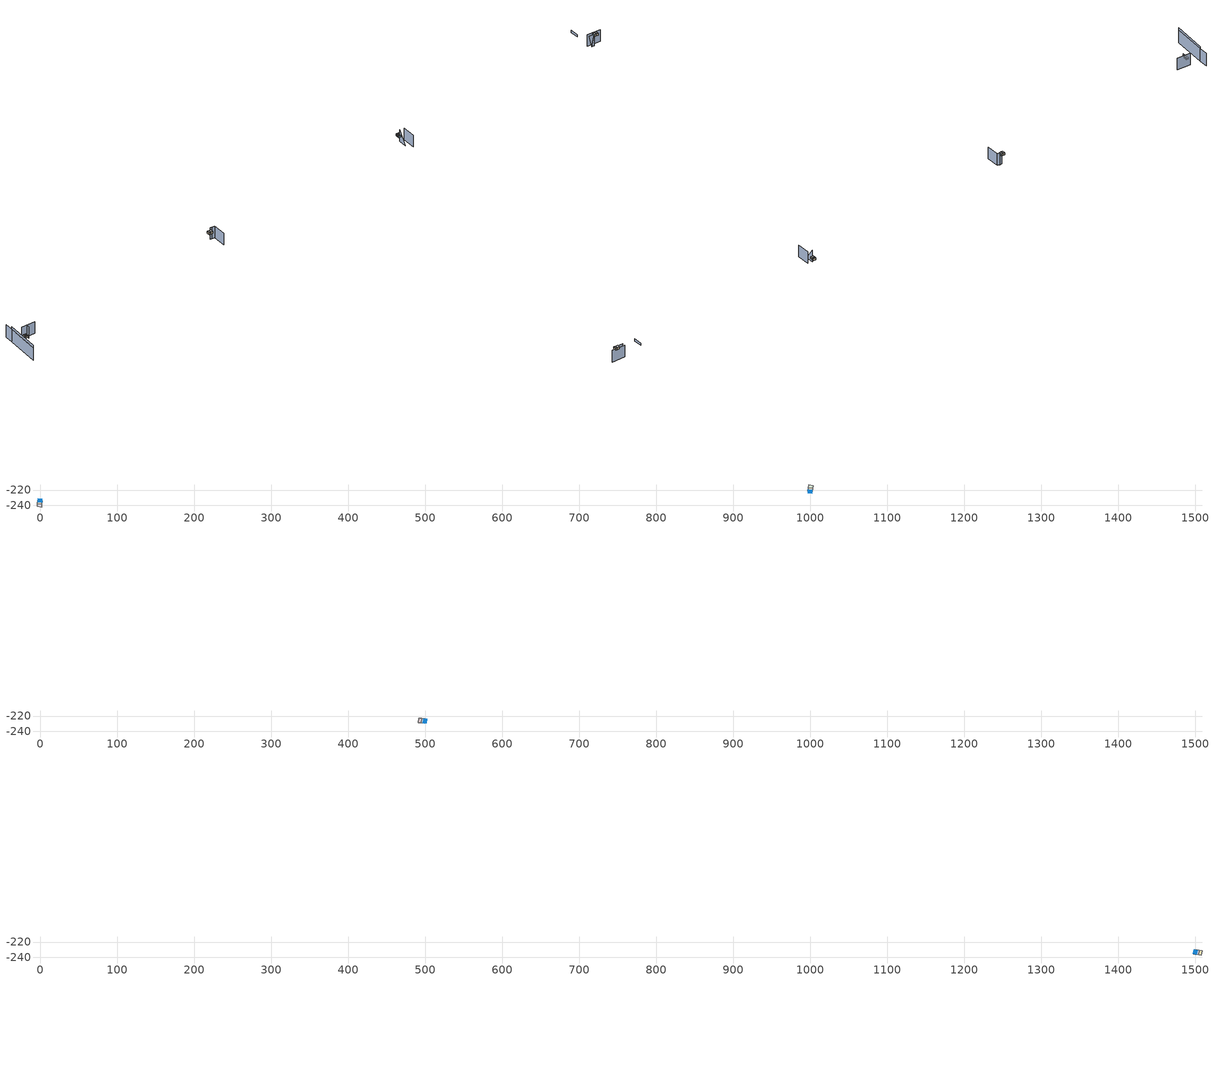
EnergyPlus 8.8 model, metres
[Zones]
0Perim
 floor adiabatic (115mmSandLimeBrick): 2.96,-233.67 2.35,-238.39 -3.6,-237.61 -2.99,-232.89 z9.09
 wall outside (U0-4): 2.96,-233.67 -2.99,-232.89 z9.09:13.64
 wall to 0Core (115mmSandLimeBrick): -3.6,-237.61 2.35,-238.39 z9.09:13.64
 wall adiabatic (115mmSandLimeBrick): -2.99,-232.89 -3.6,-237.61 / 2.35,-238.39 2.96,-233.67 z9.09:13.64
 window (Single): 2.86,-233.65 -2.89,-232.9 z9.94:10.88
 ceiling adiabatic (115mmSandLimeBrick): 2.96,-233.67 -2.99,-232.89 -3.5,-236.82 2.45,-237.6 z13.64
 roof outside (U0-3): 2.45,-237.6 -3.5,-236.82 -3.6,-237.61 2.35,-238.39 z13.64
0Core
 floor adiabatic (115mmSandLimeBrick): 2.35,-238.39 1.88,-242 -4.07,-241.23 -3.6,-237.61 z9.09
 wall adiabatic (115mmSandLimeBrick): -3.6,-237.61 -4.07,-241.23 1.88,-242 2.35,-238.39 z9.09:13.64
 ceiling adiabatic (115mmSandLimeBrick): 2.35,-238.39 -3.6,-237.61 -3.99,-240.62 1.96,-241.4 z13.64
 roof outside (U0-3): 1.96,-241.4 -3.99,-240.62 -4.07,-241.23 1.88,-242 z13.64
2Perim
 floor adiabatic (115mmSandLimeBrick): 997.04,-221.71 997.65,-216.99 1003.6,-217.76 1002.99,-222.48 z9.09
 wall outside (U0-4): 997.04,-221.71 1002.99,-222.48 z9.09:13.64
 wall to 2Core (115mmSandLimeBrick): 1003.6,-217.76 997.65,-216.99 z9.09:13.64
 wall adiabatic (115mmSandLimeBrick): 1002.99,-222.48 1003.6,-217.76 / 997.65,-216.99 997.04,-221.71 z9.09:13.64
 window (Single): 997.14,-221.72 1002.89,-222.47 z9.94:12.76
 ceiling adiabatic (115mmSandLimeBrick): 997.04,-221.71 1002.99,-222.48 1003.5,-218.55 997.55,-217.78 z13.64
 roof outside (U0-3): 997.55,-217.78 1003.5,-218.55 1003.6,-217.76 997.65,-216.99 z13.64
2Core
 floor adiabatic (115mmSandLimeBrick): 997.65,-216.99 998.12,-213.37 1004.07,-214.15 1003.6,-217.76 z9.09
 wall adiabatic (115mmSandLimeBrick): 1003.6,-217.76 1004.07,-214.15 998.12,-213.37 997.65,-216.99 z9.09:13.64
 ceiling adiabatic (115mmSandLimeBrick): 997.65,-216.99 1003.6,-217.76 1003.99,-214.75 998.04,-213.98 z13.64
 roof outside (U0-3): 998.04,-213.98 1003.99,-214.75 1004.07,-214.15 998.12,-213.37 z13.64
1Perim
 floor adiabatic (115mmSandLimeBrick): 499.56,-229.48 494.83,-228.94 495.51,-222.98 500.24,-223.52 z18.18
 wall outside (U0-4): 499.56,-229.48 500.24,-223.52 z18.18:22.73
 wall to 1Core (115mmSandLimeBrick): 495.51,-222.98 494.83,-228.94 z18.18:22.73
 wall adiabatic (115mmSandLimeBrick): 500.24,-223.52 495.51,-222.98 / 494.83,-228.94 499.56,-229.48 z18.18:22.73
 window (Single): 499.57,-229.38 500.23,-223.62 z19.03:21.85
 ceiling adiabatic (115mmSandLimeBrick): 499.56,-229.48 500.24,-223.52 496.3,-223.07 495.62,-229.03 z22.73
 roof outside (U0-3): 495.62,-229.03 496.3,-223.07 495.51,-222.98 494.83,-228.94 z22.73
1Core
 floor adiabatic (115mmSandLimeBrick): 494.83,-228.94 491.21,-228.52 491.89,-222.56 495.51,-222.98 z18.18
 wall adiabatic (115mmSandLimeBrick): 495.51,-222.98 491.89,-222.56 491.21,-228.52 494.83,-228.94 z18.18:22.73
 ceiling adiabatic (115mmSandLimeBrick): 494.83,-228.94 495.51,-222.98 492.49,-222.63 491.81,-228.59 z22.73
 roof outside (U0-3): 491.81,-228.59 492.49,-222.63 491.89,-222.56 491.21,-228.52 z22.73
3Perim
 floor adiabatic (115mmSandLimeBrick): 1500.49,-230 1505.21,-230.62 1504.43,-236.57 1499.71,-235.95 z22.73
 wall outside (U0-4): 1500.49,-230 1499.71,-235.95 z22.73:27.27
 wall to 3Core (115mmSandLimeBrick): 1504.43,-236.57 1505.21,-230.62 z22.73:27.27
 wall adiabatic (115mmSandLimeBrick): 1499.71,-235.95 1504.43,-236.57 / 1505.21,-230.62 1500.49,-230 z22.73:27.27
 window (Single): 1500.47,-230.1 1499.72,-235.86 z23.58:26.4
 ceiling adiabatic (115mmSandLimeBrick): 1500.49,-230 1499.71,-235.95 1503.65,-236.47 1504.42,-230.52 z27.27
 roof outside (U0-3): 1504.42,-230.52 1503.65,-236.47 1504.43,-236.57 1505.21,-230.62 z27.27
3Core
 floor adiabatic (115mmSandLimeBrick): 1505.21,-230.62 1508.82,-231.09 1508.05,-237.04 1504.43,-236.57 z22.73
 wall adiabatic (115mmSandLimeBrick): 1504.43,-236.57 1508.05,-237.04 1508.82,-231.09 1505.21,-230.62 z22.73:27.27
 ceiling adiabatic (115mmSandLimeBrick): 1505.21,-230.62 1504.43,-236.57 1507.44,-236.96 1508.22,-231.01 z27.27
 roof outside (U0-3): 1508.22,-231.01 1507.44,-236.96 1508.05,-237.04 1508.82,-231.09 z27.27
shading: 10.82,-228.18 9.98,-234.58 / -0.86,-226.66 29.44,-230.42 / 500.41,-222.03 503.49,-222.43 / 503.49,-222.43 509.86,-224.07 / 509.86,-224.07 507.4,-253.07 / 1008.95,-224.07 1006.49,-253.07 / 1489.05,-226.66 1519.34,-230.42 z0:27.27; -34.66,-297.15 -22.93,-221.7 / -22.93,-221.7 -21.18,-203 z0:29.83; -34.66,-297.15 -22.93,-221.7 / 1466.98,-221.7 1468.73,-203 z29.83:35.22; 999.5,-222.03,27.27 997.45,-239.91,0 999.5,-222.03,0; 1488.47,-233.09,27.27 1499.89,-234.58,27.27 1494.18,-233.84,0; 1499.89,-234.58,0 1494.18,-233.84,0 1499.89,-234.58,27.27
[Site:GroundTemperature:BuildingSurface]
14, 14, 14, 14, 14, 14, 14, 14, 14, 14, 14, 14
[Site:GroundReflectance]
0.2, 0.2, 0.2, 0.2, 0.2, 0.2, 0.2, 0.2, 0.2, 0.2, 0.2, 0.2
[Site:GroundReflectance:SnowModifier]
1, 1
[Building]
Building: North Axis {deg}=0; Terrain=Suburbs; Loads Convergence Tolerance Value=.04; Temperature Convergence Tolerance Value {deltaC}=.4; Solar Distribution=MinimalShadowing; Maximum Number of Warmup Days=25
[Construction]
115mmSandLimeBrick: Plaster_0.005_115mmSandLimeBrick, Sand-Lime Brick_0.08_115mmSandLimeBrick, Plaster_0.08_115mmSandLimeBrick
U0-4: XPS Board_0.06_U0-4, General Concrete_0.2_U0-4
U0-3: XPS Board_0.12_U0-3, General Concrete_0.2_U0-3
Single: Generic Clear Glass 6mm_0.006_Single
[Material] Roughness=Rough; Thermal Absorptance=0.9
Name | Thickness {m} | Conductivity {W/m-K} | Density {kg/m3} | Specific Heat {J/kg-K} | Solar Absorptance | Visible Absorptance
Plaster_0.005_115mmSandLimeBrick | 0.005 | 1 | 2000 | 1130 | 0.6 | 0.6
Sand-Lime Brick_0.08_115mmSandLimeBrick | 0.08 | 0.56 | 1200 | 1000 | 0.6 | 0.6
Plaster_0.08_115mmSandLimeBrick | 0.08 | 1 | 2000 | 1130 | 0.6 | 0.6
XPS Board_0.06_U0-4 | 0.06 | 0.034 | 35 | 1400 | 0.6 | 0.6
General Concrete_0.2_U0-4; General Concrete_0.2_U0-3 | 0.2 | 2 | 2400 | 950 | 0.7 | 0.7
XPS Board_0.12_U0-3 | 0.12 | 0.034 | 35 | 1400 | 0.6 | 0.6
[WindowMaterial:Glazing]
Generic Clear Glass 6mm_0.006_Single: Optical Data Type=SpectralAverage; Window Glass Spectral Data Set=SpectralAverage; Thickness {m}=0.006; Solar Transmittance at Normal Incidence=0.68; Front Side Solar Reflectance at Normal Incidence=0.09; Back Side Solar Reflectance at Normal Incidence=0.1; Visible Transmittance at Normal Incidence=0.81; Front Side Visible Reflectance at Normal Incidence=0.11; Back Side Visible Reflectance at Normal Incidence=0.12; Infrared Transmittance at Normal Incidence=0; Front Side Infrared Hemispherical Emissivity=0.2; Back Side Infrared Hemispherical Emissivity=0.2; Conductivity {W/m-K}=0.9; Dirt Correction Factor for Solar and Visible Transmittance=1
[EnergyManagementSystem:Sensor]
Name | Output:Variable or Output:Meter Index Key | Output:Variable or Output:Meter
OutdoorTemp | Environment | Site Outdoor Air Drybulb Temperature
OutdoorRelHumid | Environment | Site Outdoor Air Relative Humidity
USRNATVENT_0Perim; USRNATVENT_1Perim; USRNATVENT_2Perim; USRNATVENT_3Perim | AllOff | Schedule Value
[Zone] Type=1; Multiplier=1; Zone Inside Convection Algorithm=TARP; Zone Outside Convection Algorithm=DOE-2
Name | Volume {m3} | Floor Area {m2}
0Perim; 1Perim; 2Perim; 3Perim | 129.808 | 28.5592
0Core; 1Core; 2Core; 3Core | 99.4194 | 21.8733
[People] Number of People Schedule=60HrWk; Number of People Calculation Method=People/Area; People per Zone Floor Area {person/m2}=0.25; Fraction Radiant=0.3; Sensible Heat Fraction=AUTOCALCULATE; Carbon Dioxide Generation Rate {m3/s-W}=3.82e-08; Enable ASHRAE 55 Comfort Warnings=No; Mean Radiant Temperature Calculation Type=ZoneAveraged; Clothing Insulation Calculation Method=DynamicClothingModelASHRAE55; Thermal Comfort Model 1 Type=AdaptiveASH55
Name | Zone or ZoneList | Activity Level Schedule | Work Efficiency Schedule | Air Velocity Schedule
People 0Perim | 0Perim | 0PerimPeopleActivity | 0PerimWorkEfficiency | 0PerimAirVelocity
People 0Core | 0Core | 0CorePeopleActivity | 0CoreWorkEfficiency | 0CoreAirVelocity
People 1Perim | 1Perim | 1PerimPeopleActivity | 1PerimWorkEfficiency | 1PerimAirVelocity
People 1Core | 1Core | 1CorePeopleActivity | 1CoreWorkEfficiency | 1CoreAirVelocity
People 2Perim | 2Perim | 2PerimPeopleActivity | 2PerimWorkEfficiency | 2PerimAirVelocity
People 2Core | 2Core | 2CorePeopleActivity | 2CoreWorkEfficiency | 2CoreAirVelocity
People 3Perim | 3Perim | 3PerimPeopleActivity | 3PerimWorkEfficiency | 3PerimAirVelocity
People 3Core | 3Core | 3CorePeopleActivity | 3CoreWorkEfficiency | 3CoreAirVelocity
[ElectricEquipment] Schedule=AllOn; Design Level Calculation Method=Watts/Area; Watts per Zone Floor Area {W/m2}=25; Fraction Latent=0; Fraction Radiant=.2; Fraction Lost=0
Name | Zone or ZoneList
0Perim Equipment 1 | 0Perim
0Core Equipment 1 | 0Core
1Perim Equipment 1 | 1Perim
1Core Equipment 1 | 1Core
2Perim Equipment 1 | 2Perim
2Core Equipment 1 | 2Core
3Perim Equipment 1 | 3Perim
3Core Equipment 1 | 3Core
[Lights] Schedule=60HrWk; Design Level Calculation Method=Watts/Area; Watts per Zone Floor Area {W/m2}=15; Return Air Fraction=0; Fraction Radiant=.42; Fraction Visible=.18; Fraction Replaceable=1
Name | Zone or ZoneList
0Perim General lighting | 0Perim
0Core General lighting | 0Core
1Perim General lighting | 1Perim
1Core General lighting | 1Core
2Perim General lighting | 2Perim
2Core General lighting | 2Core
3Perim General lighting | 3Perim
3Core General lighting | 3Core
[ZoneControl:Thermostat]
Name | Zone or ZoneList | Control Type Schedule | Control 1
0Perim Thermostat | 0Perim | 0PerimZoneControlTypeSched | Dual Setpoint - Zone 0Perim
0Core Thermostat | 0Core | 0CoreZoneControlTypeSched | Dual Setpoint - Zone 0Core
1Perim Thermostat | 1Perim | 1PerimZoneControlTypeSched | Dual Setpoint - Zone 1Perim
1Core Thermostat | 1Core | 1CoreZoneControlTypeSched | Dual Setpoint - Zone 1Core
2Perim Thermostat | 2Perim | 2PerimZoneControlTypeSched | Dual Setpoint - Zone 2Perim
2Core Thermostat | 2Core | 2CoreZoneControlTypeSched | Dual Setpoint - Zone 2Core
3Perim Thermostat | 3Perim | 3PerimZoneControlTypeSched | Dual Setpoint - Zone 3Perim
3Core Thermostat | 3Core | 3CoreZoneControlTypeSched | Dual Setpoint - Zone 3Core
[ThermostatSetpoint:DualSetpoint]
Name | Heating Setpoint Temperature Schedule | Cooling Setpoint Temperature Schedule
Dual Setpoint - Zone 0Perim | 0PerimHeating_SP_Sch | 0PerimCooling_SP_Sch
Dual Setpoint - Zone 0Core | 0CoreHeating_SP_Sch | 0CoreCooling_SP_Sch
Dual Setpoint - Zone 1Perim | 1PerimHeating_SP_Sch | 1PerimCooling_SP_Sch
Dual Setpoint - Zone 1Core | 1CoreHeating_SP_Sch | 1CoreCooling_SP_Sch
Dual Setpoint - Zone 2Perim | 2PerimHeating_SP_Sch | 2PerimCooling_SP_Sch
Dual Setpoint - Zone 2Core | 2CoreHeating_SP_Sch | 2CoreCooling_SP_Sch
Dual Setpoint - Zone 3Perim | 3PerimHeating_SP_Sch | 3PerimCooling_SP_Sch
Dual Setpoint - Zone 3Core | 3CoreHeating_SP_Sch | 3CoreCooling_SP_Sch
[Zone equipment]
0Perim: 0Perim Ideal Loads Air
0Core: 0Core Ideal Loads Air
1Perim: 1Perim Ideal Loads Air
1Core: 1Core Ideal Loads Air
2Perim: 2Perim Ideal Loads Air
2Core: 2Core Ideal Loads Air
3Perim: 3Perim Ideal Loads Air
3Core: 3Core Ideal Loads Air
[ZoneHVAC:IdealLoadsAirSystem] Maximum Heating Supply Air Temperature {C}=30; Minimum Cooling Supply Air Temperature {C}=18; Maximum Heating Supply Air Humidity Ratio {kgWater/kgDryAir}=0.01; Minimum Cooling Supply Air Humidity Ratio {kgWater/kgDryAir}=0.008; Heating Limit=NoLimit; Maximum Heating Air Flow Rate {m3/s}=100; Cooling Limit=NoLimit; Maximum Cooling Air Flow Rate {m3/s}=100; Heating Availability Schedule=AllOn; Cooling Availability Schedule=AllOn; Dehumidification Control Type=None; Humidification Control Type=None; Demand Controlled Ventilation Type=OccupancySchedule; Outdoor Air Economizer Type=NoEconomizer; Heat Recovery Type=None; Sensible Heat Recovery Effectiveness=0.7; Latent Heat Recovery Effectiveness=0.65
Name | Design Specification Outdoor Air Object
0Perim Ideal Loads Air | 0PerimMinFreshAir
0Core Ideal Loads Air | 0CoreMinFreshAir
1Perim Ideal Loads Air | 1PerimMinFreshAir
1Core Ideal Loads Air | 1CoreMinFreshAir
2Perim Ideal Loads Air | 2PerimMinFreshAir
2Core Ideal Loads Air | 2CoreMinFreshAir
3Perim Ideal Loads Air | 3PerimMinFreshAir
3Core Ideal Loads Air | 3CoreMinFreshAir
[DesignSpecification:OutdoorAir] Outdoor Air Method=Sum; Outdoor Air Flow per Person {m3/s-person}=0.001; Outdoor Air Flow per Zone Floor Area {m3/s-m2}=0.001; Outdoor Air Schedule=AllOn
0PerimMinFreshAir; 0CoreMinFreshAir; 1PerimMinFreshAir; 1CoreMinFreshAir; 2PerimMinFreshAir; 2CoreMinFreshAir; 3PerimMinFreshAir; 3CoreMinFreshAir
[ZoneVentilation:DesignFlowRate] Schedule=AllOn; Design Flow Rate Calculation Method=AirChanges/Hour; Air Changes per Hour {1/hr}=0; Ventilation Type=NATURAL; Fan Pressure Rise {Pa}=0; Fan Total Efficiency=1; Constant Term Coefficient=1; Temperature Term Coefficient=0; Velocity Term Coefficient=0; Velocity Squared Term Coefficient=0; Minimum Indoor Temperature {C}=18; Delta Temperature {deltaC}=1; Maximum Wind Speed {m/s}=40
Name | Zone or ZoneList
0Perim ScheduledVent | 0Perim
1Perim ScheduledVent | 1Perim
2Perim ScheduledVent | 2Perim
3Perim ScheduledVent | 3Perim
[EnergyManagementSystem:Actuator] Actuated Component Type=Schedule:Constant; Actuated Component Control Type=Schedule Value
Name | Actuated Component Unique
NATVENT_AVAIL_SCHED_ACTUATOR_0Perim | NATVENT_AVAIL_SCHED_0Perim
NATVENT_AVAIL_SCHED_ACTUATOR_1Perim | NATVENT_AVAIL_SCHED_1Perim
NATVENT_AVAIL_SCHED_ACTUATOR_2Perim | NATVENT_AVAIL_SCHED_2Perim
NATVENT_AVAIL_SCHED_ACTUATOR_3Perim | NATVENT_AVAIL_SCHED_3Perim
[EnergyManagementSystem:ProgramCallingManager]
My 0Perim_Setpoint_Schedule_Calculator_Example: BeginTimestepBeforePredictor; 0Perim_ErlEnforceBinary
My 1Perim_Setpoint_Schedule_Calculator_Example: BeginTimestepBeforePredictor; 1Perim_ErlEnforceBinary
My 2Perim_Setpoint_Schedule_Calculator_Example: BeginTimestepBeforePredictor; 2Perim_ErlEnforceBinary
My 3Perim_Setpoint_Schedule_Calculator_Example: BeginTimestepBeforePredictor; 3Perim_ErlEnforceBinary
[EnergyManagementSystem:Program]
0Perim_ErlEnforceBinary: IF (USRNATVENT_0Perim > 0); Set NATVENT_AVAIL_SCHED_ACTUATOR_0Perim = 1; ELSE; Set NATVENT_AVAIL_SCHED_ACTUATOR_0Perim = 0; ENDIF
1Perim_ErlEnforceBinary: IF (USRNATVENT_1Perim > 0); Set NATVENT_AVAIL_SCHED_ACTUATOR_1Perim = 1; ELSE; Set NATVENT_AVAIL_SCHED_ACTUATOR_1Perim = 0; ENDIF
2Perim_ErlEnforceBinary: IF (USRNATVENT_2Perim > 0); Set NATVENT_AVAIL_SCHED_ACTUATOR_2Perim = 1; ELSE; Set NATVENT_AVAIL_SCHED_ACTUATOR_2Perim = 0; ENDIF
3Perim_ErlEnforceBinary: IF (USRNATVENT_3Perim > 0); Set NATVENT_AVAIL_SCHED_ACTUATOR_3Perim = 1; ELSE; Set NATVENT_AVAIL_SCHED_ACTUATOR_3Perim = 0; ENDIF
[ZoneVentilation:WindandStackOpenArea] Opening Effectiveness=0; Effective Angle {deg}=0; Discharge Coefficient for Opening=0.6; Minimum Indoor Temperature {C}=24; Maximum Indoor Temperature {C}=100; Delta Temperature {deltaC}=1; Minimum Outdoor Temperature {C}=22; Maximum Outdoor Temperature {C}=26; Maximum Wind Speed {m/s}=40
Name | Zone | Opening Area {m2} | Opening Area Fraction Schedule | Height Difference {m}
0PerimNatVent_Buoy | 0Perim | 4.36342 | NATVENT_AVAIL_SCHED_0Perim | 0.235098
1PerimNatVent_Buoy | 1Perim | 13.0903 | NATVENT_AVAIL_SCHED_1Perim | 0.705294
2PerimNatVent_Buoy | 2Perim | 13.0903 | NATVENT_AVAIL_SCHED_2Perim | 0.705294
3PerimNatVent_Buoy | 3Perim | 13.0903 | NATVENT_AVAIL_SCHED_3Perim | 0.705294
[ZoneInfiltration:DesignFlowRate] Schedule=On; Design Flow Rate Calculation Method=AirChanges/Hour; Air Changes per Hour {1/hr}=2; Constant Term Coefficient=1; Temperature Term Coefficient=0; Velocity Term Coefficient=0; Velocity Squared Term Coefficient=0
Name | Zone or ZoneList
0PerimInfiltration | 0Perim
1PerimInfiltration | 1Perim
2PerimInfiltration | 2Perim
3PerimInfiltration | 3Perim
[WaterUse:Equipment]
Name | Peak Flow Rate {m3/s} | Flow Rate Fraction Schedule | Target Temperature Schedule | Hot Water Supply Temperature Schedule | Cold Water Supply Temperature Schedule
DHW 0Perim | 0 | equipOffice | DHW Supply Temperature 0Perim | DHW Supply Temperature 0Perim | DHW Mains Temperature 0Perim
DHW 0Core | 1.21519e-05 | 60HrWk | DHW Supply Temperature 0Core | DHW Supply Temperature 0Core | DHW Mains Temperature 0Core
DHW 1Perim | 0 | equipOffice | DHW Supply Temperature 1Perim | DHW Supply Temperature 1Perim | DHW Mains Temperature 1Perim
DHW 1Core | 1.21519e-05 | 60HrWk | DHW Supply Temperature 1Core | DHW Supply Temperature 1Core | DHW Mains Temperature 1Core
DHW 2Perim | 0 | equipOffice | DHW Supply Temperature 2Perim | DHW Supply Temperature 2Perim | DHW Mains Temperature 2Perim
DHW 2Core | 1.21519e-05 | 60HrWk | DHW Supply Temperature 2Core | DHW Supply Temperature 2Core | DHW Mains Temperature 2Core
DHW 3Perim | 0 | equipOffice | DHW Supply Temperature 3Perim | DHW Supply Temperature 3Perim | DHW Mains Temperature 3Perim
DHW 3Core | 1.21519e-05 | 60HrWk | DHW Supply Temperature 3Core | DHW Supply Temperature 3Core | DHW Mains Temperature 3Core
[Schedule:Constant]
On: On/Off, 1
0PerimPeopleActivity; 0CorePeopleActivity; 1PerimPeopleActivity; 1CorePeopleActivity; 2PerimPeopleActivity; 2CorePeopleActivity; 3PerimPeopleActivity; 3CorePeopleActivity: Any Number, 125.28
0PerimAirVelocity; 0CoreAirVelocity; 1PerimAirVelocity; 1CoreAirVelocity; 2PerimAirVelocity; 2CoreAirVelocity; 3PerimAirVelocity; 3CoreAirVelocity: Any Number, 0.2
0PerimWorkEfficiency; 0CoreWorkEfficiency; 1PerimWorkEfficiency; 1CoreWorkEfficiency; 2PerimWorkEfficiency; 2CoreWorkEfficiency; 3PerimWorkEfficiency; 3CoreWorkEfficiency: Any Number, 0
0PerimHeating_SP_Sch; 0PerimCooling_SP_Sch; 0CoreHeating_SP_Sch; 0CoreCooling_SP_Sch; 1PerimHeating_SP_Sch; 1PerimCooling_SP_Sch; 1CoreHeating_SP_Sch; 1CoreCooling_SP_Sch; 2PerimHeating_SP_Sch; 2PerimCooling_SP_Sch; 2CoreHeating_SP_Sch; 2CoreCooling_SP_Sch; 3PerimHeating_SP_Sch; 3PerimCooling_SP_Sch; 3CoreHeating_SP_Sch; 3CoreCooling_SP_Sch: Temperature, 24
0PerimZoneControlTypeSched; 0CoreZoneControlTypeSched; 1PerimZoneControlTypeSched; 1CoreZoneControlTypeSched; 2PerimZoneControlTypeSched; 2CoreZoneControlTypeSched; 3PerimZoneControlTypeSched; 3CoreZoneControlTypeSched: Any Number, 4
NATVENT_AVAIL_SCHED_0Perim; NATVENT_AVAIL_SCHED_1Perim; NATVENT_AVAIL_SCHED_2Perim; NATVENT_AVAIL_SCHED_3Perim: Fraction, 1
DHW Supply Temperature 0Perim; DHW Supply Temperature 0Core; DHW Supply Temperature 1Perim; DHW Supply Temperature 1Core; DHW Supply Temperature 2Perim; DHW Supply Temperature 2Core; DHW Supply Temperature 3Perim; DHW Supply Temperature 3Core: Temperature, 65
DHW Mains Temperature 0Perim; DHW Mains Temperature 0Core; DHW Mains Temperature 1Perim; DHW Mains Temperature 1Core; DHW Mains Temperature 2Perim; DHW Mains Temperature 2Core; DHW Mains Temperature 3Perim; DHW Mains Temperature 3Core: Temperature, 10
[Schedule:Year]
60HrWk: 60HrWk, 1, 1, 12, 31
AllOn: AllOn, 1, 1, 12, 31
equipOffice: equipOffice, 1, 1, 12, 31
AllOff: AllOff, 1, 1, 12, 31
[Schedule:Week:Daily]
60HrWk: 60HrWkDay, 60HrWkDay, 60HrWkDay, 60HrWkDay, 60HrWkDay, 60HrWkDay, 60HrWkDay, 60HrWkDay, 60HrWkDay, 60HrWkDay, 60HrWkDay, 60HrWkDay
AllOn: AllOn, AllOn, AllOn, AllOn, AllOn, AllOn, AllOn, AllOn, AllOn, AllOn, AllOn, AllOn
equipOffice: equipOfficeWeekEnd, equipOffice, equipOffice, equipOffice, equipOffice, equipOffice, equipOfficeWeekEnd, equipOfficeWeekEnd, equipOffice, equipOffice, equipOffice, equipOffice
AllOff: AllOff, AllOff, AllOff, AllOff, AllOff, AllOff, AllOff, AllOff, AllOff, AllOff, AllOff, AllOff
[Schedule:Day:Hourly]
60HrWkDay: 0.2, 0.2, 0.2, 0.2, 0.2, 0.2, 0.2, 0.4, 0.8, 0.8, 1, 1, 0.8, 1, 1, 1, 0.8, 0.4, 0.2, 0.2, 0.2, 0.2, 0.2, 0.2
AllOn: 1, 1, 1, 1, 1, 1, 1, 1, 1, 1, 1, 1, 1, 1, 1, 1, 1, 1, 1, 1, 1, 1, 1, 1
equipOffice; equipOfficeWeekEnd: 0.1, 0.1, 0.1, 0.1, 0.1, 0.1, 0.1, 0.2, 0.4, 0.6, 0.8, 0.8, 0.4, 0.6, 0.8, 0.8, 0.4, 0.2, 0.1, 0.1, 0.1, 0.1, 0.1, 0.1
AllOff: 0, 0, 0, 0, 0, 0, 0, 0, 0, 0, 0, 0, 0, 0, 0, 0, 0, 0, 0, 0, 0, 0, 0, 0
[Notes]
----  This file was generated with Archsim v.4.0.2.17
-------------------------ERL SENSORS--------------------------
115mmSandLimeBrick GasType: Partition
